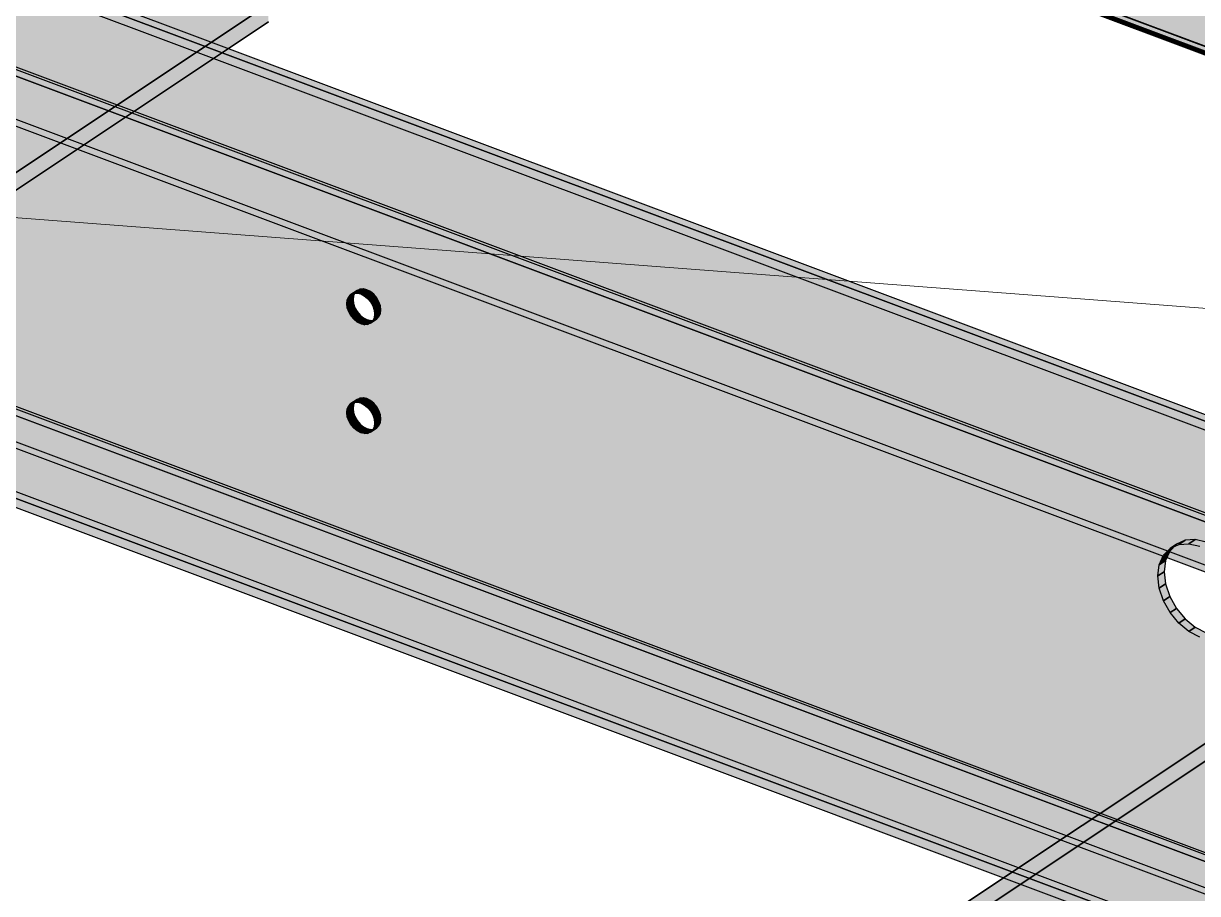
# Model space of a CAD drawing. Header units: millimetres. Extents: x 50 to 612415, y 2 to 4150.
# Drawn here: x 506879.4 to 507178.6, y 2844.3 to 3066.1 of the extents above; entities that cross this region are included whole.
import ezdxf

# ---------------------------------------------------------------- set-up
doc = ezdxf.new("R2010")
doc.units = ezdxf.units.MM
for name, color, linetype, lineweight in [('DIM', 7, 'Continuous', 13), ('HATCH', 8, 'Continuous', 9), ('OUTLINE', 7, 'Continuous', 25)]:
    doc.layers.add(name, color=color, linetype=linetype, lineweight=lineweight)

msp = doc.modelspace()

# ---------------------------------------------------------------- hatches: boundary and pattern name
at = {"layer": 'HATCH', "true_color": 0x617c87}
for points in [[(506155.161, 3349.271), (508203.162, 2581.27), (508180.708, 2566.301), (506132.707, 3334.302)], [(506156.764, 3350.34), (508204.765, 2582.34), (508203.162, 2581.27), (506155.161, 3349.271)], [(508203.162, 2578.955), (506155.161, 3346.956), (506132.707, 3331.987), (508180.708, 2563.986)], [(506490.422, 3338.039), (506472.242, 3325.918), (508377.338, 2611.507), (508395.518, 2623.628)], [(506473.681, 3323.643), (506491.861, 3335.763), (508394.079, 2622.431), (508375.899, 2610.311)], [(506134.311, 3333.056), (508182.312, 2565.055), (508180.708, 2563.986), (506132.707, 3331.987)], [(508196.656, 2546.944), (506119.966, 3325.703), (506118.362, 3324.634), (508195.052, 2545.875)], [(506234.497, 3209.559), (508123.825, 2501.062), (508101.371, 2486.092), (506212.044, 3194.59)], [(506213.647, 3208.392), (508102.975, 2499.894), (508101.371, 2498.825), (506212.044, 3207.322)], [(508125.429, 2499.816), (506236.101, 3208.314), (506234.497, 3207.244), (508123.825, 2498.747)], [(508123.825, 2498.747), (506234.497, 3207.244), (506212.044, 3192.275), (508101.371, 2483.778)], [(508102.975, 2487.162), (506213.647, 3195.659), (506212.044, 3194.59), (508101.371, 2486.092)], [(506967.832, 2997.793), (506966.919, 2998.265), (506965.315, 2997.196), (506966.229, 2996.723)], [(506969.414, 2996.211), (506968.683, 2997.092), (506967.08, 2996.023), (506967.81, 2995.142)], [(506964.424, 2992.68), (506965.155, 2991.799), (506963.551, 2990.73), (506962.82, 2991.611)], [(506966.006, 2991.099), (506966.919, 2990.626), (506965.315, 2989.557), (506964.402, 2990.029)], [(506967.832, 2970.013), (506966.919, 2970.486), (506965.315, 2969.417), (506966.229, 2968.944)], [(506969.414, 2968.432), (506968.683, 2969.313), (506967.08, 2968.243), (506967.81, 2967.362)], [(506964.424, 2964.901), (506965.155, 2964.02), (506963.551, 2962.951), (506962.82, 2963.832)], [(506966.006, 2963.319), (506966.919, 2962.847), (506965.315, 2961.777), (506964.402, 2962.25)], [(507173.204, 2917.006), (507175.419, 2914.337), (507173.815, 2913.267), (507171.601, 2915.937)], [(507177.998, 2912.213), (507180.765, 2910.781), (507179.161, 2909.712), (507176.394, 2911.144)]]:
    msp.add_hatch(color=145, dxfattribs=at).paths.add_polyline_path(points)
at = {"layer": 'HATCH', "true_color": 0x5b747f}
for points in [[(508203.162, 2581.27), (506155.161, 3349.271), (506155.161, 3336.539)], [(506155.161, 3346.956), (506155.161, 3349.271), (508203.162, 2581.27)], [(506156.764, 3337.608), (506156.764, 3350.34), (508204.765, 2582.34)], [(508203.162, 2578.955), (506155.161, 3346.956), (508203.162, 2581.27)], [(506458.008, 3345.545), (506470.863, 3325.215), (508376.151, 2610.732), (508389.006, 2621.421)], [(506472.066, 3326.017), (506459.211, 3346.347), (508390.209, 2622.223), (508377.353, 2611.534)], [(506155.161, 3336.539), (506142.736, 3328.062), (507168.469, 2925.296)], [(507170.073, 2926.365), (506144.34, 3329.131), (506156.764, 3337.608)], [(506155.161, 3336.539), (507168.469, 2925.296), (507168.833, 2928.155)], [(506155.161, 3336.539), (507168.833, 2928.155), (507169.901, 2930.546)], [(506155.161, 3336.539), (507169.901, 2930.546), (507171.601, 2932.306)], [(506155.161, 3336.539), (507171.601, 2932.306), (507173.815, 2933.315)], [(506155.161, 3336.539), (507173.815, 2933.315), (507176.394, 2933.505)], [(506155.161, 3336.539), (507176.394, 2933.505), (507179.161, 2932.861)], [(508203.162, 2581.27), (506155.161, 3336.539), (507179.161, 2932.861)], [(507170.437, 2929.225), (507170.073, 2926.365), (506156.764, 3337.608)], [(507171.505, 2931.616), (507170.437, 2929.225), (506156.764, 3337.608)], [(507173.204, 2933.376), (507171.505, 2931.616), (506156.764, 3337.608)], [(507175.419, 2934.385), (507173.204, 2933.376), (506156.764, 3337.608)], [(507177.998, 2934.574), (507175.419, 2934.385), (506156.764, 3337.608)], [(507180.765, 2933.931), (507177.998, 2934.574), (506156.764, 3337.608)], [(507180.765, 2933.931), (506156.764, 3337.608), (508204.765, 2582.34)], [(508180.708, 2566.301), (506132.707, 3334.302), (506132.707, 3331.987)], [(508180.708, 2557.041), (506132.707, 3331.987), (506132.707, 3325.042)], [(508180.708, 2557.041), (508180.708, 2563.986), (506132.707, 3331.987)], [(508180.708, 2566.301), (506132.707, 3331.987), (508180.708, 2563.986)], [(506134.311, 3326.111), (506134.311, 3333.056), (508182.312, 2558.111)], [(506134.311, 3333.056), (508182.312, 2565.055), (508182.312, 2558.111)], [(506142.736, 3328.062), (506537.624, 3157.58), (506965.315, 2997.196)], [(507171.601, 2915.937), (506142.736, 3328.062), (506965.315, 2997.196)], [(507171.601, 2915.937), (507169.901, 2918.972), (506142.736, 3328.062)], [(507169.901, 2918.972), (507168.833, 2922.164), (506142.736, 3328.062)], [(507168.833, 2922.164), (507168.469, 2925.296), (506142.736, 3328.062)], [(506966.919, 2998.265), (506539.228, 3158.65), (506144.34, 3329.131)], [(506966.919, 2998.265), (506144.34, 3329.131), (507173.204, 2917.006)], [(506144.34, 3329.131), (507171.505, 2920.041), (507173.204, 2917.006)], [(506144.34, 3329.131), (507170.437, 2923.233), (507171.505, 2920.041)], [(506144.34, 3329.131), (507170.073, 2926.365), (507170.437, 2923.233)], [(506132.707, 3321.569), (506118.362, 3324.634), (508195.052, 2545.875)], [(508196.656, 2546.944), (506119.966, 3325.703), (506134.311, 3322.639)], [(508180.708, 2557.041), (506132.707, 3325.042), (506132.707, 3321.569)], [(506134.311, 3322.639), (506134.311, 3326.111), (508182.312, 2558.111)], [(506132.707, 3321.569), (508180.708, 2553.569), (508180.708, 2557.041)], [(506132.707, 3321.569), (508195.052, 2545.875), (508180.708, 2553.569)], [(508182.312, 2558.111), (508182.312, 2554.638), (506134.311, 3322.639)], [(508182.312, 2554.638), (508196.656, 2546.944), (506134.311, 3322.639)], [(506234.497, 3225.764), (506234.497, 3207.244), (508123.825, 2498.747)], [(506537.624, 3122.162), (506234.497, 3225.764), (508123.825, 2517.266)], [(506234.497, 3225.764), (508123.825, 2498.747), (508123.825, 2517.266)], [(508125.429, 2499.816), (506236.101, 3208.314), (506236.101, 3226.833)], [(508125.429, 2518.336), (506236.101, 3226.833), (506539.228, 3123.231)], [(508125.429, 2518.336), (508125.429, 2499.816), (506236.101, 3226.833)], [(506213.647, 3208.392), (508102.975, 2499.894), (506213.647, 3196.933)], [(506234.497, 3207.244), (506234.497, 3209.559), (508123.825, 2501.062)], [(506212.044, 3195.863), (508101.371, 2498.825), (506212.044, 3207.322)], [(508123.825, 2498.747), (506234.497, 3207.244), (508123.825, 2501.062)], [(506212.044, 3195.863), (506212.044, 3194.59), (508101.371, 2486.092)], [(506212.044, 3195.863), (508101.371, 2486.092), (508101.371, 2487.366)], [(506212.044, 3195.863), (508101.371, 2487.366), (508101.371, 2498.825)], [(508102.975, 2487.162), (506213.647, 3195.659), (506213.647, 3196.933)], [(508102.975, 2488.435), (508102.975, 2487.162), (506213.647, 3196.933)], [(508102.975, 2499.894), (508102.975, 2488.435), (506213.647, 3196.933)], [(508101.371, 2486.092), (506212.044, 3194.59), (506212.044, 3192.275)], [(508101.371, 2486.092), (506212.044, 3192.275), (508101.371, 2483.778)], [(506537.624, 3157.58), (506538.537, 3157.108), (506965.315, 2997.196)], [(506538.537, 3157.108), (506539.388, 3156.407), (506965.315, 2997.196)], [(506966.919, 2998.265), (506540.141, 3158.177), (506539.228, 3158.65)], [(506966.919, 2998.265), (506540.992, 3157.476), (506540.141, 3158.177)], [(506966.919, 2998.265), (506541.723, 3156.595), (506540.992, 3157.476)], [(506966.919, 2998.265), (506542.283, 3155.594), (506541.723, 3156.595)], [(506539.388, 3156.407), (506540.119, 3155.526), (506965.315, 2997.196)], [(506540.119, 3155.526), (506540.68, 3154.525), (506965.315, 2997.196)], [(506540.68, 3154.525), (506541.032, 3153.471), (506965.315, 2997.196)], [(506966.919, 2998.265), (506542.636, 3154.541), (506542.283, 3155.594)], [(506963.391, 2995.769), (506542.756, 3153.507), (506542.636, 3154.541)], [(506963.511, 2996.712), (506963.391, 2995.769), (506542.636, 3154.541)], [(506963.863, 2997.501), (506963.511, 2996.712), (506542.636, 3154.541)], [(506964.424, 2998.082), (506963.863, 2997.501), (506542.636, 3154.541)], [(506965.155, 2998.415), (506964.424, 2998.082), (506542.636, 3154.541)], [(506966.006, 2998.478), (506965.155, 2998.415), (506542.636, 3154.541)], [(506966.919, 2998.265), (506966.006, 2998.478), (506542.636, 3154.541)], [(506966.919, 2970.486), (506542.636, 3126.761), (506539.228, 3151.01)], [(506539.228, 3151.01), (506540.141, 3150.798), (506963.511, 2994.735)], [(506966.919, 2970.486), (506539.228, 3151.01), (506966.919, 2990.626)], [(506539.228, 3151.01), (506963.863, 2993.682), (506964.424, 2992.68)], [(506539.228, 3151.01), (506964.424, 2992.68), (506965.155, 2991.799)], [(506539.228, 3151.01), (506963.511, 2994.735), (506963.863, 2993.682)], [(506539.228, 3151.01), (506965.155, 2991.799), (506966.006, 2991.099)], [(506539.228, 3151.01), (506966.006, 2991.099), (506966.919, 2990.626)], [(506961.907, 2993.666), (506540.68, 3150.705), (506540.119, 3150.124)], [(506540.141, 3150.798), (506540.992, 3150.86), (506963.511, 2994.735)], [(506961.907, 2993.666), (506541.032, 3151.494), (506540.68, 3150.705)], [(506540.992, 3150.86), (506541.723, 3151.193), (506963.511, 2994.735)], [(506541.032, 3153.471), (506541.152, 3152.438), (506961.787, 2994.7)], [(506541.032, 3153.471), (506961.787, 2994.7), (506961.907, 2995.643)], [(506541.032, 3153.471), (506961.907, 2995.643), (506962.26, 2996.432)], [(506541.032, 3153.471), (506962.26, 2996.432), (506962.82, 2997.013)], [(506541.032, 3153.471), (506962.82, 2997.013), (506963.551, 2997.346)], [(506541.032, 3153.471), (506963.551, 2997.346), (506964.402, 2997.408)], [(506541.032, 3153.471), (506964.402, 2997.408), (506965.315, 2997.196)], [(506961.907, 2993.666), (506541.152, 3152.438), (506541.032, 3151.494)], [(506961.907, 2993.666), (506961.787, 2994.7), (506541.152, 3152.438)], [(506541.723, 3151.193), (506542.283, 3151.774), (506963.511, 2994.735)], [(506542.283, 3151.774), (506542.636, 3152.563), (506963.511, 2994.735)], [(506542.636, 3152.563), (506542.756, 3153.507), (506963.511, 2994.735)], [(506542.756, 3153.507), (506963.391, 2995.769), (506963.511, 2994.735)], [(506537.624, 3149.941), (506541.032, 3125.692), (506965.315, 2969.417)], [(506961.907, 2993.666), (506538.537, 3149.729), (506537.624, 3149.941)], [(506965.315, 2989.557), (506537.624, 3149.941), (506965.315, 2969.417)], [(506962.82, 2991.611), (506962.26, 2992.612), (506537.624, 3149.941)], [(506963.551, 2990.73), (506962.82, 2991.611), (506537.624, 3149.941)], [(506962.26, 2992.612), (506961.907, 2993.666), (506537.624, 3149.941)], [(506964.402, 2990.029), (506963.551, 2990.73), (506537.624, 3149.941)], [(506965.315, 2989.557), (506964.402, 2990.029), (506537.624, 3149.941)], [(506961.907, 2993.666), (506539.388, 3149.791), (506538.537, 3149.729)], [(506961.907, 2993.666), (506540.119, 3150.124), (506539.388, 3149.791)], [(506963.391, 2967.989), (506542.756, 3125.727), (506542.636, 3126.761)], [(506963.511, 2968.933), (506963.391, 2967.989), (506542.636, 3126.761)], [(506963.863, 2969.722), (506963.511, 2968.933), (506542.636, 3126.761)], [(506964.424, 2970.303), (506963.863, 2969.722), (506542.636, 3126.761)], [(506965.155, 2970.636), (506964.424, 2970.303), (506542.636, 3126.761)], [(506966.006, 2970.698), (506965.155, 2970.636), (506542.636, 3126.761)], [(506966.919, 2970.486), (506966.006, 2970.698), (506542.636, 3126.761)], [(506961.907, 2965.887), (506541.032, 3123.715), (506540.68, 3122.926)], [(506541.032, 3125.692), (506541.152, 3124.658), (506961.787, 2966.92)], [(506541.032, 3125.692), (506961.787, 2966.92), (506961.907, 2967.864)], [(506541.032, 3125.692), (506961.907, 2967.864), (506962.26, 2968.653)], [(506541.032, 3125.692), (506962.26, 2968.653), (506962.82, 2969.234)], [(506541.032, 3125.692), (506962.82, 2969.234), (506963.551, 2969.567)], [(506541.032, 3125.692), (506963.551, 2969.567), (506964.402, 2969.629)], [(506541.032, 3125.692), (506964.402, 2969.629), (506965.315, 2969.417)], [(506961.907, 2965.887), (506541.152, 3124.658), (506541.032, 3123.715)], [(506961.907, 2965.887), (506961.787, 2966.92), (506541.152, 3124.658)], [(506541.723, 3123.414), (506542.283, 3123.995), (506963.511, 2966.956)], [(506542.283, 3123.995), (506542.636, 3124.784), (506963.511, 2966.956)], [(506542.636, 3124.784), (506542.756, 3125.727), (506963.511, 2966.956)], [(506542.756, 3125.727), (506963.391, 2967.989), (506963.511, 2966.956)], [(506961.907, 2965.887), (506538.537, 3121.949), (506537.624, 3122.162)], [(506962.82, 2963.832), (506962.26, 2964.833), (506537.624, 3122.162)], [(506963.551, 2962.951), (506962.82, 2963.832), (506537.624, 3122.162)], [(506962.26, 2964.833), (506961.907, 2965.887), (506537.624, 3122.162)], [(506964.402, 2962.25), (506963.551, 2962.951), (506537.624, 3122.162)], [(506965.315, 2961.777), (506964.402, 2962.25), (506537.624, 3122.162)], [(506965.315, 2961.777), (506537.624, 3122.162), (508123.825, 2517.266)], [(506961.907, 2965.887), (506539.388, 3122.012), (506538.537, 3121.949)], [(506539.228, 3123.231), (506540.141, 3123.019), (506963.511, 2966.956)], [(506539.228, 3123.231), (506963.863, 2965.902), (506964.424, 2964.901)], [(506539.228, 3123.231), (506964.424, 2964.901), (506965.155, 2964.02)], [(506539.228, 3123.231), (506963.511, 2966.956), (506963.863, 2965.902)], [(506539.228, 3123.231), (506965.155, 2964.02), (506966.006, 2963.319)], [(506539.228, 3123.231), (506966.006, 2963.319), (506966.919, 2962.847)], [(508125.429, 2518.336), (506539.228, 3123.231), (506966.919, 2962.847)], [(506961.907, 2965.887), (506540.119, 3122.345), (506539.388, 3122.012)], [(506961.907, 2965.887), (506540.68, 3122.926), (506540.119, 3122.345)], [(506540.141, 3123.019), (506540.992, 3123.081), (506963.511, 2966.956)], [(506540.992, 3123.081), (506541.723, 3123.414), (506963.511, 2966.956)], [(506967.832, 2997.793), (506966.919, 2998.265), (507173.204, 2917.006)], [(506963.391, 2995.769), (506963.511, 2994.735), (506961.907, 2993.666), (506961.787, 2994.7)], [(507171.601, 2915.937), (506965.315, 2997.196), (506966.229, 2996.723)], [(507171.601, 2915.937), (506966.229, 2996.723), (506967.08, 2996.023)], [(507171.601, 2915.937), (506967.08, 2996.023), (506967.81, 2995.142)], [(507171.601, 2915.937), (506967.81, 2995.142), (506968.371, 2994.14)], [(506968.683, 2997.092), (506967.832, 2997.793), (507173.204, 2917.006)], [(506969.414, 2996.211), (506968.683, 2997.092), (507173.204, 2917.006)], [(506969.975, 2995.21), (506969.414, 2996.211), (507173.204, 2917.006)], [(506970.327, 2994.156), (506969.975, 2995.21), (507173.204, 2917.006)], [(507171.601, 2915.937), (506968.371, 2994.14), (506968.724, 2993.087)], [(506970.448, 2993.122), (506970.327, 2994.156), (506968.724, 2993.087), (506968.844, 2992.053)], [(507171.601, 2915.937), (506968.724, 2993.087), (506968.844, 2992.053)], [(507171.601, 2915.937), (506968.844, 2992.053), (506968.724, 2991.11)], [(506969.975, 2991.39), (506970.327, 2992.179), (507173.204, 2917.006)], [(506970.448, 2993.122), (506970.327, 2994.156), (507173.204, 2917.006)], [(506970.327, 2992.179), (506970.448, 2993.122), (507173.204, 2917.006)], [(507171.601, 2915.937), (506966.229, 2989.344), (506965.315, 2989.557)], [(506965.315, 2989.557), (506965.315, 2969.417), (507393.007, 2809.032)], [(507173.815, 2913.267), (507171.601, 2915.937), (506965.315, 2989.557)], [(507176.394, 2911.144), (507173.815, 2913.267), (506965.315, 2989.557)], [(507179.161, 2909.712), (507176.394, 2911.144), (506965.315, 2989.557)], [(507179.161, 2909.712), (506965.315, 2989.557), (507820.698, 2648.648)], [(506965.315, 2989.557), (507393.007, 2809.032), (507820.698, 2648.648)], [(507171.601, 2915.937), (506967.08, 2989.407), (506966.229, 2989.344)], [(506966.919, 2990.626), (506967.832, 2990.414), (507173.204, 2917.006)], [(507394.611, 2810.102), (506966.919, 2970.486), (506966.919, 2990.626)], [(506966.919, 2990.626), (507173.204, 2917.006), (507175.419, 2914.337)], [(506966.919, 2990.626), (507175.419, 2914.337), (507177.998, 2912.213)], [(506966.919, 2990.626), (507177.998, 2912.213), (507180.765, 2910.781)], [(507822.302, 2649.717), (506966.919, 2990.626), (507180.765, 2910.781)], [(507822.302, 2649.717), (507394.611, 2810.102), (506966.919, 2990.626)], [(507171.601, 2915.937), (506967.81, 2989.74), (506967.08, 2989.407)], [(507171.601, 2915.937), (506968.371, 2990.321), (506967.81, 2989.74)], [(506967.832, 2990.414), (506968.683, 2990.476), (507173.204, 2917.006)], [(507171.601, 2915.937), (506968.724, 2991.11), (506968.371, 2990.321)], [(506968.683, 2990.476), (506969.414, 2990.809), (507173.204, 2917.006)], [(506969.414, 2990.809), (506969.975, 2991.39), (507173.204, 2917.006)], [(506965.315, 2969.417), (506966.229, 2968.944), (507393.007, 2809.032)], [(506966.229, 2968.944), (506967.08, 2968.243), (507393.007, 2809.032)], [(507394.611, 2810.102), (506967.832, 2970.013), (506966.919, 2970.486)], [(506967.08, 2968.243), (506967.81, 2967.362), (507393.007, 2809.032)], [(507394.611, 2810.102), (506968.683, 2969.313), (506967.832, 2970.013)], [(507394.611, 2810.102), (506969.414, 2968.432), (506968.683, 2969.313)], [(507394.611, 2810.102), (506969.975, 2967.43), (506969.414, 2968.432)], [(506963.391, 2967.989), (506963.511, 2966.956), (506961.907, 2965.887), (506961.787, 2966.92)], [(506967.81, 2967.362), (506968.371, 2966.361), (507393.007, 2809.032)], [(506968.371, 2966.361), (506968.724, 2965.308), (507393.007, 2809.032)], [(506970.448, 2965.343), (506970.327, 2966.377), (506968.724, 2965.308), (506968.844, 2964.274)], [(506968.724, 2965.308), (506968.844, 2964.274), (507389.478, 2806.536)], [(506968.724, 2965.308), (507389.478, 2806.536), (507389.599, 2807.479)], [(506968.724, 2965.308), (507389.599, 2807.479), (507389.951, 2808.268)], [(506968.724, 2965.308), (507389.951, 2808.268), (507390.512, 2808.849)], [(506968.724, 2965.308), (507390.512, 2808.849), (507391.243, 2809.182)], [(506968.724, 2965.308), (507391.243, 2809.182), (507392.094, 2809.245)], [(506968.724, 2965.308), (507392.094, 2809.245), (507393.007, 2809.032)], [(507394.611, 2810.102), (506970.327, 2966.377), (506969.975, 2967.43)], [(507391.082, 2807.605), (506970.448, 2965.343), (506970.327, 2966.377)], [(507391.203, 2808.549), (507391.082, 2807.605), (506970.327, 2966.377)], [(507391.555, 2809.338), (507391.203, 2808.549), (506970.327, 2966.377)], [(507392.116, 2809.918), (507391.555, 2809.338), (506970.327, 2966.377)], [(507392.847, 2810.251), (507392.116, 2809.918), (506970.327, 2966.377)], [(507393.698, 2810.314), (507392.847, 2810.251), (506970.327, 2966.377)], [(507394.611, 2810.102), (507393.698, 2810.314), (506970.327, 2966.377)], [(506970.327, 2964.4), (506970.448, 2965.343), (507391.203, 2806.571)], [(506970.448, 2965.343), (507391.082, 2807.605), (507391.203, 2806.571)], [(506966.919, 2962.847), (506967.832, 2962.634), (507391.203, 2806.571)], [(506966.919, 2962.847), (507391.555, 2805.518), (507392.116, 2804.517)], [(506966.919, 2962.847), (507392.116, 2804.517), (507392.847, 2803.636)], [(506966.919, 2962.847), (507391.203, 2806.571), (507391.555, 2805.518)], [(506966.919, 2962.847), (507392.847, 2803.636), (507393.698, 2802.935)], [(506966.919, 2962.847), (507393.698, 2802.935), (507394.611, 2802.462)], [(508125.429, 2518.336), (506966.919, 2962.847), (507394.611, 2802.462)], [(507389.599, 2805.502), (506968.371, 2962.541), (506967.81, 2961.961)], [(506967.832, 2962.634), (506968.683, 2962.697), (507391.203, 2806.571)], [(507389.599, 2805.502), (506968.724, 2963.33), (506968.371, 2962.541)], [(506968.683, 2962.697), (506969.414, 2963.03), (507391.203, 2806.571)], [(507389.599, 2805.502), (506968.844, 2964.274), (506968.724, 2963.33)], [(507389.599, 2805.502), (507389.478, 2806.536), (506968.844, 2964.274)], [(506969.414, 2963.03), (506969.975, 2963.611), (507391.203, 2806.571)], [(506969.975, 2963.611), (506970.327, 2964.4), (507391.203, 2806.571)], [(507389.599, 2805.502), (506966.229, 2961.565), (506965.315, 2961.777)], [(507390.512, 2803.447), (507389.951, 2804.449), (506965.315, 2961.777)], [(507391.243, 2802.566), (507390.512, 2803.447), (506965.315, 2961.777)], [(507389.951, 2804.449), (507389.599, 2805.502), (506965.315, 2961.777)], [(507392.094, 2801.866), (507391.243, 2802.566), (506965.315, 2961.777)], [(507393.007, 2801.393), (507392.094, 2801.866), (506965.315, 2961.777)], [(507393.007, 2801.393), (506965.315, 2961.777), (508123.825, 2517.266)], [(507389.599, 2805.502), (506967.08, 2961.628), (506966.229, 2961.565)], [(507389.599, 2805.502), (506967.81, 2961.961), (506967.08, 2961.628)], [(507170.073, 2926.365), (507170.437, 2923.233), (507168.833, 2922.164), (507168.469, 2925.296)]]:
    msp.add_hatch(color=147, dxfattribs=at).paths.add_polyline_path(points)
at = {"layer": 'HATCH', "true_color": 0x5a737e}
for points in [[(506470.863, 3325.215), (506471.149, 3324.806), (508375.904, 2610.523), (508376.151, 2610.732)], [(506472.083, 3325.991), (506472.066, 3326.017), (508377.353, 2611.534), (508377.338, 2611.521)], [(506472.168, 3325.919), (506472.146, 3325.932), (508377.311, 2611.495), (508377.309, 2611.492)], [(506472.15, 3323.854), (506472.497, 3323.661), (508375.433, 2610.06), (508375.464, 2610.111)]]:
    msp.add_hatch(color=147, dxfattribs=at).paths.add_polyline_path(points)
at = {"layer": 'HATCH', "true_color": 0x58717b}
for points in [[(506471.149, 3324.806), (506471.465, 3324.436), (508375.703, 2610.347), (508375.904, 2610.523)], [(506472.103, 3325.968), (506472.083, 3325.991), (508377.338, 2611.521), (508377.326, 2611.51)], [(506472.146, 3325.932), (506472.124, 3325.948), (508377.316, 2611.501), (508377.311, 2611.495)], [(506471.802, 3324.116), (506472.15, 3323.854), (508375.464, 2610.111), (508375.555, 2610.208)], [(506963.511, 2996.712), (506963.391, 2995.769), (506961.787, 2994.7), (506961.907, 2995.643)], [(506970.327, 2992.179), (506970.448, 2993.122), (506968.844, 2992.053), (506968.724, 2991.11)], [(506963.511, 2968.933), (506963.391, 2967.989), (506961.787, 2966.92), (506961.907, 2967.864)], [(506970.327, 2964.4), (506970.448, 2965.343), (506968.844, 2964.274), (506968.724, 2963.33)], [(507170.437, 2929.225), (507170.073, 2926.365), (507168.469, 2925.296), (507168.833, 2928.155)]]:
    msp.add_hatch(color=147, dxfattribs=at).paths.add_polyline_path(points)
at = {"layer": 'HATCH', "true_color": 0x566e78}
for points in [[(506471.465, 3324.436), (506471.802, 3324.116), (508375.555, 2610.208), (508375.703, 2610.347)], [(506472.124, 3325.948), (506472.103, 3325.968), (508377.326, 2611.51), (508377.316, 2611.501)]]:
    msp.add_hatch(color=147, dxfattribs=at).paths.add_polyline_path(points)
at = {"layer": 'HATCH', "true_color": 0x5c7580}
for points in [[(506472.189, 3325.912), (506472.168, 3325.919), (508377.309, 2611.492), (508377.311, 2611.491)], [(506472.497, 3323.661), (506472.834, 3323.54), (508375.463, 2610.054), (508375.433, 2610.06)]]:
    msp.add_hatch(color=147, dxfattribs=at).paths.add_polyline_path(points)
at = {"layer": 'HATCH', "true_color": 0x5e7883}
for points in [[(506472.208, 3325.909), (506472.189, 3325.912), (508377.311, 2611.491), (508377.316, 2611.494)], [(506472.834, 3323.54), (506473.149, 3323.496), (508375.552, 2610.095), (508375.463, 2610.054)]]:
    msp.add_hatch(color=155, dxfattribs=at).paths.add_polyline_path(points)
at = {"layer": 'HATCH', "true_color": 0x5f7985}
for points in [[(506472.226, 3325.911), (506472.208, 3325.909), (508377.316, 2611.494), (508377.325, 2611.499)], [(506473.149, 3323.496), (506473.435, 3323.531), (508375.699, 2610.182), (508375.552, 2610.095)]]:
    msp.add_hatch(color=155, dxfattribs=at).paths.add_polyline_path(points)
at = {"layer": 'HATCH', "true_color": 0x607b86}
for points in [[(506472.242, 3325.918), (506472.226, 3325.911), (508377.325, 2611.499), (508377.338, 2611.507)], [(506473.435, 3323.531), (506473.681, 3323.643), (508375.899, 2610.311), (508375.699, 2610.182)], [(506966.919, 2998.265), (506966.006, 2998.478), (506964.402, 2997.408), (506965.315, 2997.196)], [(506966.919, 2990.626), (506967.832, 2990.414), (506966.229, 2989.344), (506965.315, 2989.557)], [(506966.919, 2970.486), (506966.006, 2970.698), (506964.402, 2969.629), (506965.315, 2969.417)], [(506966.919, 2962.847), (506967.832, 2962.634), (506966.229, 2961.565), (506965.315, 2961.777)], [(507180.765, 2933.931), (507177.998, 2934.574), (507176.394, 2933.505), (507179.161, 2932.861)]]:
    msp.add_hatch(color=155, dxfattribs=at).paths.add_polyline_path(points)
at = {"layer": 'HATCH', "true_color": 0x46848e}
for points in [[(506563.285, 2872.072), (506563.285, 2814.198), (506941.792, 3066.536), (506941.792, 3124.41)], [(506561.147, 2817.315), (506561.147, 2870.559), (506939.654, 3122.897), (506939.654, 3069.653)], [(506948.208, 2669.852), (506948.208, 2727.726), (507326.715, 2980.064), (507326.715, 2922.19)], [(506950.346, 2724.609), (506950.346, 2671.365), (507328.853, 2923.703), (507328.853, 2976.947)]]:
    msp.add_hatch(color=145, dxfattribs=at).paths.add_polyline_path(points)
at = {"layer": 'HATCH', "true_color": 0x468f99}
for points in [[(506563.285, 2814.198), (506520.516, 2830.237), (506899.023, 3082.575), (506941.792, 3066.536)], [(506522.655, 2831.75), (506561.147, 2817.315), (506939.654, 3069.653), (506901.162, 3084.088)], [(506948.208, 2727.726), (506990.977, 2711.688), (507369.484, 2964.026), (507326.715, 2980.064)], [(506988.838, 2710.175), (506950.346, 2724.609), (507328.853, 2976.947), (507367.345, 2962.513)]]:
    msp.add_hatch(color=135, dxfattribs=at).paths.add_polyline_path(points)
at = {"layer": 'HATCH', "true_color": 0x5a737d}
for points in [[(506964.424, 2998.082), (506963.863, 2997.501), (506962.26, 2996.432), (506962.82, 2997.013)], [(506969.414, 2990.809), (506969.975, 2991.39), (506968.371, 2990.321), (506967.81, 2989.74)], [(506964.424, 2970.303), (506963.863, 2969.722), (506962.26, 2968.653), (506962.82, 2969.234)], [(506969.414, 2963.03), (506969.975, 2963.611), (506968.371, 2962.541), (506967.81, 2961.961)], [(507173.204, 2933.376), (507171.505, 2931.616), (507169.901, 2930.546), (507171.601, 2932.306)]]:
    msp.add_hatch(color=147, dxfattribs=at).paths.add_polyline_path(points)
at = {"layer": 'HATCH', "true_color": 0x5c7681}
for points in [[(506965.155, 2998.415), (506964.424, 2998.082), (506962.82, 2997.013), (506963.551, 2997.346)], [(506968.683, 2990.476), (506969.414, 2990.809), (506967.81, 2989.74), (506967.08, 2989.407)], [(506965.155, 2970.636), (506964.424, 2970.303), (506962.82, 2969.234), (506963.551, 2969.567)], [(506968.683, 2962.697), (506969.414, 2963.03), (506967.81, 2961.961), (506967.08, 2961.628)], [(507175.419, 2934.385), (507173.204, 2933.376), (507171.601, 2932.306), (507173.815, 2933.315)]]:
    msp.add_hatch(color=155, dxfattribs=at).paths.add_polyline_path(points)
at = {"layer": 'HATCH', "true_color": 0x5f7984}
for points in [[(506966.006, 2998.478), (506965.155, 2998.415), (506963.551, 2997.346), (506964.402, 2997.408)], [(506967.832, 2990.414), (506968.683, 2990.476), (506967.08, 2989.407), (506966.229, 2989.344)], [(506966.006, 2970.698), (506965.155, 2970.636), (506963.551, 2969.567), (506964.402, 2969.629)], [(506967.832, 2962.634), (506968.683, 2962.697), (506967.08, 2961.628), (506966.229, 2961.565)], [(507177.998, 2934.574), (507175.419, 2934.385), (507173.815, 2933.315), (507176.394, 2933.505)]]:
    msp.add_hatch(color=155, dxfattribs=at).paths.add_polyline_path(points)
at = {"layer": 'HATCH', "true_color": 0x576f79}
for points in [[(506963.863, 2997.501), (506963.511, 2996.712), (506961.907, 2995.643), (506962.26, 2996.432)], [(506969.975, 2991.39), (506970.327, 2992.179), (506968.724, 2991.11), (506968.371, 2990.321)], [(506963.863, 2969.722), (506963.511, 2968.933), (506961.907, 2967.864), (506962.26, 2968.653)], [(506969.975, 2963.611), (506970.327, 2964.4), (506968.724, 2963.33), (506968.371, 2962.541)], [(507171.505, 2931.616), (507170.437, 2929.225), (507168.833, 2928.155), (507169.901, 2930.546)]]:
    msp.add_hatch(color=147, dxfattribs=at).paths.add_polyline_path(points)
at = {"layer": 'HATCH', "true_color": 0x617c88}
for points in [[(506968.683, 2997.092), (506967.832, 2997.793), (506966.229, 2996.723), (506967.08, 2996.023)], [(506965.155, 2991.799), (506966.006, 2991.099), (506964.402, 2990.029), (506963.551, 2990.73)], [(506968.683, 2969.313), (506967.832, 2970.013), (506966.229, 2968.944), (506967.08, 2968.243)], [(506965.155, 2964.02), (506966.006, 2963.319), (506964.402, 2962.25), (506963.551, 2962.951)], [(507175.419, 2914.337), (507177.998, 2912.213), (507176.394, 2911.144), (507173.815, 2913.267)]]:
    msp.add_hatch(color=145, dxfattribs=at).paths.add_polyline_path(points)
at = {"layer": 'HATCH', "true_color": 0x607a85}
for points in [[(506969.975, 2995.21), (506969.414, 2996.211), (506967.81, 2995.142), (506968.371, 2994.14)], [(506963.863, 2993.682), (506964.424, 2992.68), (506962.82, 2991.611), (506962.26, 2992.612)], [(506969.975, 2967.43), (506969.414, 2968.432), (506967.81, 2967.362), (506968.371, 2966.361)], [(506963.863, 2965.902), (506964.424, 2964.901), (506962.82, 2963.832), (506962.26, 2964.833)], [(507171.505, 2920.041), (507173.204, 2917.006), (507171.601, 2915.937), (507169.901, 2918.972)]]:
    msp.add_hatch(color=155, dxfattribs=at).paths.add_polyline_path(points)
at = {"layer": 'HATCH', "true_color": 0x5e7783}
for points in [[(506970.327, 2994.156), (506969.975, 2995.21), (506968.371, 2994.14), (506968.724, 2993.087)], [(506963.511, 2994.735), (506963.863, 2993.682), (506962.26, 2992.612), (506961.907, 2993.666)], [(506963.511, 2966.956), (506963.863, 2965.902), (506962.26, 2964.833), (506961.907, 2965.887)], [(506970.327, 2966.377), (506969.975, 2967.43), (506968.371, 2966.361), (506968.724, 2965.308)], [(507170.437, 2923.233), (507171.505, 2920.041), (507169.901, 2918.972), (507168.833, 2922.164)]]:
    msp.add_hatch(color=155, dxfattribs=at).paths.add_polyline_path(points)

# ---------------------------------------------------------------- linework, layer by layer
at = {"layer": 'DIM'}
msp.add_lwpolyline([(506233.856, 3065.741), (508800, 2870), (508900, 2870)], dxfattribs=at)
at = {"layer": 'OUTLINE', "color": 139, "true_color": 0x42544a}
for p, q in [((508203.162, 2581.27), (506155.161, 3349.271)), ((506155.161, 3349.271), (508203.162, 2581.27)), ((508203.162, 2581.27), (506155.161, 3349.271)), ((506155.161, 3349.271), (508203.162, 2581.27)), ((506156.764, 3350.34), (508204.765, 2582.34)), ((506156.764, 3350.34), (508204.765, 2582.34)), ((508203.162, 2578.955), (506155.161, 3346.956)), ((508203.162, 2578.955), (506155.161, 3346.956)), ((508180.708, 2566.301), (506132.707, 3334.302)), ((508180.708, 2566.301), (506132.707, 3334.302)), ((506132.707, 3331.987), (508180.708, 2563.986)), ((508180.708, 2563.986), (506132.707, 3331.987)), ((508180.708, 2563.986), (506132.707, 3331.987)), ((506132.707, 3331.987), (508180.708, 2563.986)), ((506134.311, 3333.056), (508182.312, 2565.055)), ((506134.311, 3333.056), (508182.312, 2565.055)), ((506118.362, 3324.634), (508195.052, 2545.875)), ((506118.362, 3324.634), (508195.052, 2545.875)), ((508196.656, 2546.944), (506119.966, 3325.703)), ((508196.656, 2546.944), (506119.966, 3325.703)), ((508376.151, 2610.732), (506470.863, 3325.215)), ((506470.863, 3325.215), (508376.151, 2610.732)), ((508375.904, 2610.523), (506471.149, 3324.806)), ((506471.149, 3324.806), (508375.904, 2610.523)), ((508375.703, 2610.347), (506471.465, 3324.436)), ((506471.465, 3324.436), (508375.703, 2610.347)), ((506472.066, 3326.017), (508377.353, 2611.534)), ((508377.353, 2611.534), (506472.066, 3326.017)), ((506472.083, 3325.991), (508377.338, 2611.521)), ((508377.338, 2611.521), (506472.083, 3325.991)), ((506472.103, 3325.968), (508377.326, 2611.51)), ((508377.326, 2611.51), (506472.103, 3325.968)), ((506472.124, 3325.948), (508377.316, 2611.501)), ((508377.316, 2611.501), (506472.124, 3325.948)), ((506472.146, 3325.932), (508377.311, 2611.495)), ((508377.311, 2611.495), (506472.146, 3325.932)), ((506472.168, 3325.919), (508377.309, 2611.492)), ((508377.309, 2611.492), (506472.168, 3325.919)), ((506472.189, 3325.912), (508377.311, 2611.491)), ((508377.311, 2611.491), (506472.189, 3325.912)), ((506472.208, 3325.909), (508377.316, 2611.494)), ((508377.316, 2611.494), (506472.208, 3325.909)), ((506472.226, 3325.911), (508377.325, 2611.499)), ((508377.325, 2611.499), (506472.226, 3325.911)), ((506472.242, 3325.918), (508377.338, 2611.507)), ((508377.338, 2611.507), (506472.242, 3325.918)), ((508375.555, 2610.208), (506471.802, 3324.116)), ((506471.802, 3324.116), (508375.555, 2610.208)), ((508375.464, 2610.111), (506472.15, 3323.854)), ((506472.15, 3323.854), (508375.464, 2610.111)), ((508375.433, 2610.06), (506472.497, 3323.661)), ((506472.497, 3323.661), (508375.433, 2610.06)), ((508375.463, 2610.054), (506472.834, 3323.54)), ((506472.834, 3323.54), (508375.463, 2610.054)), ((508375.552, 2610.095), (506473.149, 3323.496)), ((506473.149, 3323.496), (508375.552, 2610.095)), ((508375.699, 2610.182), (506473.435, 3323.531)), ((506473.435, 3323.531), (508375.699, 2610.182)), ((508375.899, 2610.311), (506473.681, 3323.643)), ((506473.681, 3323.643), (508375.899, 2610.311)), ((506213.647, 3208.392), (508102.975, 2499.894)), ((506213.647, 3208.392), (508102.975, 2499.894)), ((506234.497, 3209.559), (508123.825, 2501.062)), ((506234.497, 3209.559), (508123.825, 2501.062)), ((508125.429, 2499.816), (506236.101, 3208.314)), ((508125.429, 2499.816), (506236.101, 3208.314)), ((508101.371, 2498.825), (506212.044, 3207.322)), ((508101.371, 2498.825), (506212.044, 3207.322)), ((506234.497, 3207.244), (508123.825, 2498.747)), ((506234.497, 3207.244), (508123.825, 2498.747)), ((508123.825, 2498.747), (506234.497, 3207.244)), ((508123.825, 2498.747), (506234.497, 3207.244)), ((508102.975, 2487.162), (506213.647, 3195.659)), ((508102.975, 2487.162), (506213.647, 3195.659)), ((508101.371, 2486.092), (506212.044, 3194.59)), ((506212.044, 3194.59), (508101.371, 2486.092)), ((508101.371, 2486.092), (506212.044, 3194.59)), ((506212.044, 3194.59), (508101.371, 2486.092)), ((506212.044, 3192.275), (508101.371, 2483.778)), ((506212.044, 3192.275), (508101.371, 2483.778)), ((506561.147, 2817.315), (506939.654, 3069.653)), ((506939.654, 3069.653), (506561.147, 2817.315)), ((506941.792, 3066.536), (506563.285, 2814.198)), ((506563.285, 2814.198), (506941.792, 3066.536)), ((506962.82, 2997.013), (506964.424, 2998.082)), ((506964.424, 2998.082), (506962.82, 2997.013)), ((506963.551, 2997.346), (506965.155, 2998.415)), ((506965.155, 2998.415), (506963.551, 2997.346)), ((506964.424, 2998.082), (506963.863, 2997.501)), ((506964.424, 2998.082), (506963.863, 2997.501)), ((506964.402, 2997.408), (506966.006, 2998.478)), ((506966.006, 2998.478), (506964.402, 2997.408)), ((506965.155, 2998.415), (506964.424, 2998.082)), ((506965.155, 2998.415), (506964.424, 2998.082)), ((506966.006, 2998.478), (506965.155, 2998.415)), ((506966.006, 2998.478), (506965.155, 2998.415)), ((506965.315, 2997.196), (506966.919, 2998.265)), ((506966.919, 2998.265), (506965.315, 2997.196)), ((506966.919, 2998.265), (506966.006, 2998.478)), ((506966.919, 2998.265), (506966.006, 2998.478)), ((506967.832, 2997.793), (506966.919, 2998.265)), ((506967.832, 2997.793), (506966.919, 2998.265)), ((506961.787, 2994.7), (506963.391, 2995.769)), ((506963.391, 2995.769), (506961.787, 2994.7)), ((506961.787, 2994.7), (506961.907, 2995.643)), ((506961.787, 2994.7), (506961.907, 2995.643)), ((506961.907, 2995.643), (506963.511, 2996.712)), ((506963.511, 2996.712), (506961.907, 2995.643)), ((506961.907, 2995.643), (506962.26, 2996.432)), ((506961.907, 2995.643), (506962.26, 2996.432)), ((506962.26, 2996.432), (506963.863, 2997.501)), ((506963.863, 2997.501), (506962.26, 2996.432)), ((506962.26, 2996.432), (506962.82, 2997.013)), ((506962.26, 2996.432), (506962.82, 2997.013)), ((506962.82, 2997.013), (506963.551, 2997.346)), ((506962.82, 2997.013), (506963.551, 2997.346)), ((506963.511, 2996.712), (506963.391, 2995.769)), ((506963.511, 2996.712), (506963.391, 2995.769)), ((506963.391, 2995.769), (506963.511, 2994.735)), ((506963.391, 2995.769), (506963.511, 2994.735)), ((506963.863, 2997.501), (506963.511, 2996.712)), ((506963.863, 2997.501), (506963.511, 2996.712)), ((506963.551, 2997.346), (506964.402, 2997.408)), ((506963.551, 2997.346), (506964.402, 2997.408)), ((506964.402, 2997.408), (506965.315, 2997.196)), ((506964.402, 2997.408), (506965.315, 2997.196)), ((506965.315, 2997.196), (506966.229, 2996.723)), ((506965.315, 2997.196), (506966.229, 2996.723)), ((506966.229, 2996.723), (506967.832, 2997.793)), ((506967.832, 2997.793), (506966.229, 2996.723)), ((506966.229, 2996.723), (506967.08, 2996.023)), ((506966.229, 2996.723), (506967.08, 2996.023)), ((506967.08, 2996.023), (506968.683, 2997.092)), ((506968.683, 2997.092), (506967.08, 2996.023)), ((506967.08, 2996.023), (506967.81, 2995.142)), ((506967.08, 2996.023), (506967.81, 2995.142)), ((506967.81, 2995.142), (506969.414, 2996.211)), ((506969.414, 2996.211), (506967.81, 2995.142)), ((506967.81, 2995.142), (506968.371, 2994.14)), ((506967.81, 2995.142), (506968.371, 2994.14)), ((506968.683, 2997.092), (506967.832, 2997.793)), ((506968.683, 2997.092), (506967.832, 2997.793)), ((506969.975, 2995.21), (506968.371, 2994.14)), ((506968.371, 2994.14), (506969.975, 2995.21)), ((506969.414, 2996.211), (506968.683, 2997.092)), ((506969.414, 2996.211), (506968.683, 2997.092)), ((506969.975, 2995.21), (506969.414, 2996.211)), ((506969.975, 2995.21), (506969.414, 2996.211)), ((506970.327, 2994.156), (506969.975, 2995.21)), ((506970.327, 2994.156), (506969.975, 2995.21)), ((506961.907, 2993.666), (506961.787, 2994.7)), ((506961.907, 2993.666), (506961.787, 2994.7)), ((506961.907, 2993.666), (506963.511, 2994.735)), ((506963.511, 2994.735), (506961.907, 2993.666)), ((506962.26, 2992.612), (506961.907, 2993.666)), ((506962.26, 2992.612), (506961.907, 2993.666)), ((506962.26, 2992.612), (506963.863, 2993.682)), ((506963.863, 2993.682), (506962.26, 2992.612)), ((506962.82, 2991.611), (506962.26, 2992.612)), ((506962.82, 2991.611), (506962.26, 2992.612)), ((506964.424, 2992.68), (506962.82, 2991.611)), ((506962.82, 2991.611), (506964.424, 2992.68)), ((506963.511, 2994.735), (506963.863, 2993.682)), ((506963.511, 2994.735), (506963.863, 2993.682)), ((506963.863, 2993.682), (506964.424, 2992.68)), ((506963.863, 2993.682), (506964.424, 2992.68)), ((506964.424, 2992.68), (506965.155, 2991.799)), ((506964.424, 2992.68), (506965.155, 2991.799)), ((506968.371, 2994.14), (506968.724, 2993.087)), ((506968.371, 2994.14), (506968.724, 2993.087)), ((506970.327, 2994.156), (506968.724, 2993.087)), ((506968.724, 2993.087), (506970.327, 2994.156)), ((506968.724, 2993.087), (506968.844, 2992.053)), ((506968.724, 2993.087), (506968.844, 2992.053)), ((506970.327, 2992.179), (506968.724, 2991.11)), ((506968.724, 2991.11), (506970.327, 2992.179)), ((506968.844, 2992.053), (506968.724, 2991.11)), ((506968.844, 2992.053), (506968.724, 2991.11)), ((506970.448, 2993.122), (506968.844, 2992.053)), ((506968.844, 2992.053), (506970.448, 2993.122)), ((506969.975, 2991.39), (506970.327, 2992.179)), ((506969.975, 2991.39), (506970.327, 2992.179)), ((506970.448, 2993.122), (506970.327, 2994.156)), ((506970.448, 2993.122), (506970.327, 2994.156)), ((506970.327, 2992.179), (506970.448, 2993.122)), ((506970.327, 2992.179), (506970.448, 2993.122)), ((506963.551, 2990.73), (506962.82, 2991.611)), ((506963.551, 2990.73), (506962.82, 2991.611)), ((506965.155, 2991.799), (506963.551, 2990.73)), ((506963.551, 2990.73), (506965.155, 2991.799)), ((506964.402, 2990.029), (506963.551, 2990.73)), ((506964.402, 2990.029), (506963.551, 2990.73)), ((506966.006, 2991.099), (506964.402, 2990.029)), ((506964.402, 2990.029), (506966.006, 2991.099)), ((506965.315, 2989.557), (506964.402, 2990.029)), ((506965.315, 2989.557), (506964.402, 2990.029)), ((506965.155, 2991.799), (506966.006, 2991.099)), ((506965.155, 2991.799), (506966.006, 2991.099)), ((506966.919, 2990.626), (506965.315, 2989.557)), ((506965.315, 2989.557), (506966.919, 2990.626)), ((506966.229, 2989.344), (506965.315, 2989.557)), ((506966.229, 2989.344), (506965.315, 2989.557)), ((506966.006, 2991.099), (506966.919, 2990.626)), ((506966.006, 2991.099), (506966.919, 2990.626)), ((506967.832, 2990.414), (506966.229, 2989.344)), ((506966.229, 2989.344), (506967.832, 2990.414)), ((506967.08, 2989.407), (506966.229, 2989.344)), ((506967.08, 2989.407), (506966.229, 2989.344)), ((506966.919, 2990.626), (506967.832, 2990.414)), ((506966.919, 2990.626), (506967.832, 2990.414)), ((506968.683, 2990.476), (506967.08, 2989.407)), ((506967.08, 2989.407), (506968.683, 2990.476)), ((506967.81, 2989.74), (506967.08, 2989.407)), ((506967.81, 2989.74), (506967.08, 2989.407)), ((506969.414, 2990.809), (506967.81, 2989.74)), ((506967.81, 2989.74), (506969.414, 2990.809)), ((506968.371, 2990.321), (506967.81, 2989.74)), ((506968.371, 2990.321), (506967.81, 2989.74)), ((506967.832, 2990.414), (506968.683, 2990.476)), ((506967.832, 2990.414), (506968.683, 2990.476)), ((506969.975, 2991.39), (506968.371, 2990.321)), ((506968.371, 2990.321), (506969.975, 2991.39)), ((506968.724, 2991.11), (506968.371, 2990.321)), ((506968.724, 2991.11), (506968.371, 2990.321)), ((506968.683, 2990.476), (506969.414, 2990.809)), ((506968.683, 2990.476), (506969.414, 2990.809)), ((506969.414, 2990.809), (506969.975, 2991.39)), ((506969.414, 2990.809), (506969.975, 2991.39)), ((506948.208, 2727.726), (507326.715, 2980.064)), ((507326.715, 2980.064), (506948.208, 2727.726)), ((507328.853, 2976.947), (506950.346, 2724.609)), ((506950.346, 2724.609), (507328.853, 2976.947)), ((506961.907, 2967.864), (506963.511, 2968.933)), ((506963.511, 2968.933), (506961.907, 2967.864)), ((506961.907, 2967.864), (506962.26, 2968.653)), ((506961.907, 2967.864), (506962.26, 2968.653)), ((506962.26, 2968.653), (506963.863, 2969.722)), ((506963.863, 2969.722), (506962.26, 2968.653)), ((506962.26, 2968.653), (506962.82, 2969.234)), ((506962.26, 2968.653), (506962.82, 2969.234)), ((506962.82, 2969.234), (506964.424, 2970.303)), ((506964.424, 2970.303), (506962.82, 2969.234)), ((506962.82, 2969.234), (506963.551, 2969.567)), ((506962.82, 2969.234), (506963.551, 2969.567)), ((506963.511, 2968.933), (506963.391, 2967.989)), ((506963.511, 2968.933), (506963.391, 2967.989)), ((506963.863, 2969.722), (506963.511, 2968.933)), ((506963.863, 2969.722), (506963.511, 2968.933)), ((506963.551, 2969.567), (506965.155, 2970.636)), ((506965.155, 2970.636), (506963.551, 2969.567)), ((506963.551, 2969.567), (506964.402, 2969.629)), ((506963.551, 2969.567), (506964.402, 2969.629)), ((506964.424, 2970.303), (506963.863, 2969.722)), ((506964.424, 2970.303), (506963.863, 2969.722)), ((506964.402, 2969.629), (506966.006, 2970.698)), ((506966.006, 2970.698), (506964.402, 2969.629)), ((506964.402, 2969.629), (506965.315, 2969.417)), ((506964.402, 2969.629), (506965.315, 2969.417)), ((506965.155, 2970.636), (506964.424, 2970.303)), ((506965.155, 2970.636), (506964.424, 2970.303)), ((506966.006, 2970.698), (506965.155, 2970.636)), ((506966.006, 2970.698), (506965.155, 2970.636)), ((506965.315, 2969.417), (506966.919, 2970.486)), ((506966.919, 2970.486), (506965.315, 2969.417)), ((506965.315, 2969.417), (506966.229, 2968.944)), ((506965.315, 2969.417), (506966.229, 2968.944)), ((506966.919, 2970.486), (506966.006, 2970.698)), ((506966.919, 2970.486), (506966.006, 2970.698)), ((506966.229, 2968.944), (506967.832, 2970.013)), ((506967.832, 2970.013), (506966.229, 2968.944)), ((506966.229, 2968.944), (506967.08, 2968.243)), ((506966.229, 2968.944), (506967.08, 2968.243)), ((506967.832, 2970.013), (506966.919, 2970.486)), ((506967.832, 2970.013), (506966.919, 2970.486)), ((506967.08, 2968.243), (506968.683, 2969.313)), ((506968.683, 2969.313), (506967.08, 2968.243)), ((506967.08, 2968.243), (506967.81, 2967.362)), ((506967.08, 2968.243), (506967.81, 2967.362)), ((506967.81, 2967.362), (506969.414, 2968.432)), ((506969.414, 2968.432), (506967.81, 2967.362)), ((506968.683, 2969.313), (506967.832, 2970.013)), ((506968.683, 2969.313), (506967.832, 2970.013)), ((506969.414, 2968.432), (506968.683, 2969.313)), ((506969.414, 2968.432), (506968.683, 2969.313)), ((506969.975, 2967.43), (506969.414, 2968.432)), ((506969.975, 2967.43), (506969.414, 2968.432)), ((506961.787, 2966.92), (506963.391, 2967.989)), ((506963.391, 2967.989), (506961.787, 2966.92)), ((506961.787, 2966.92), (506961.907, 2967.864)), ((506961.787, 2966.92), (506961.907, 2967.864)), ((506961.907, 2965.887), (506961.787, 2966.92)), ((506961.907, 2965.887), (506961.787, 2966.92)), ((506961.907, 2965.887), (506963.511, 2966.956)), ((506963.511, 2966.956), (506961.907, 2965.887)), ((506962.26, 2964.833), (506961.907, 2965.887)), ((506962.26, 2964.833), (506961.907, 2965.887)), ((506962.26, 2964.833), (506963.863, 2965.902)), ((506963.863, 2965.902), (506962.26, 2964.833)), ((506963.391, 2967.989), (506963.511, 2966.956)), ((506963.391, 2967.989), (506963.511, 2966.956)), ((506963.511, 2966.956), (506963.863, 2965.902)), ((506963.511, 2966.956), (506963.863, 2965.902)), ((506963.863, 2965.902), (506964.424, 2964.901)), ((506963.863, 2965.902), (506964.424, 2964.901)), ((506967.81, 2967.362), (506968.371, 2966.361)), ((506967.81, 2967.362), (506968.371, 2966.361)), ((506969.975, 2967.43), (506968.371, 2966.361)), ((506968.371, 2966.361), (506969.975, 2967.43)), ((506968.371, 2966.361), (506968.724, 2965.308)), ((506968.371, 2966.361), (506968.724, 2965.308)), ((506970.327, 2966.377), (506968.724, 2965.308)), ((506968.724, 2965.308), (506970.327, 2966.377)), ((506968.724, 2965.308), (506968.844, 2964.274)), ((506968.724, 2965.308), (506968.844, 2964.274)), ((506970.448, 2965.343), (506968.844, 2964.274)), ((506968.844, 2964.274), (506970.448, 2965.343)), ((506970.327, 2966.377), (506969.975, 2967.43)), ((506970.327, 2966.377), (506969.975, 2967.43)), ((506970.448, 2965.343), (506970.327, 2966.377)), ((506970.448, 2965.343), (506970.327, 2966.377)), ((506970.327, 2964.4), (506970.448, 2965.343)), ((506970.327, 2964.4), (506970.448, 2965.343)), ((506962.82, 2963.832), (506962.26, 2964.833)), ((506962.82, 2963.832), (506962.26, 2964.833)), ((506964.424, 2964.901), (506962.82, 2963.832)), ((506962.82, 2963.832), (506964.424, 2964.901)), ((506963.551, 2962.951), (506962.82, 2963.832)), ((506963.551, 2962.951), (506962.82, 2963.832)), ((506965.155, 2964.02), (506963.551, 2962.951)), ((506963.551, 2962.951), (506965.155, 2964.02)), ((506964.402, 2962.25), (506963.551, 2962.951)), ((506964.402, 2962.25), (506963.551, 2962.951)), ((506966.006, 2963.319), (506964.402, 2962.25)), ((506964.402, 2962.25), (506966.006, 2963.319)), ((506965.315, 2961.777), (506964.402, 2962.25)), ((506965.315, 2961.777), (506964.402, 2962.25)), ((506964.424, 2964.901), (506965.155, 2964.02)), ((506964.424, 2964.901), (506965.155, 2964.02)), ((506965.155, 2964.02), (506966.006, 2963.319)), ((506965.155, 2964.02), (506966.006, 2963.319)), ((506966.919, 2962.847), (506965.315, 2961.777)), ((506965.315, 2961.777), (506966.919, 2962.847)), ((506966.006, 2963.319), (506966.919, 2962.847)), ((506966.006, 2963.319), (506966.919, 2962.847)), ((506967.832, 2962.634), (506966.229, 2961.565)), ((506966.229, 2961.565), (506967.832, 2962.634)), ((506966.919, 2962.847), (506967.832, 2962.634)), ((506966.919, 2962.847), (506967.832, 2962.634)), ((506968.683, 2962.697), (506967.08, 2961.628)), ((506967.08, 2961.628), (506968.683, 2962.697)), ((506969.414, 2963.03), (506967.81, 2961.961)), ((506967.81, 2961.961), (506969.414, 2963.03)), ((506968.371, 2962.541), (506967.81, 2961.961)), ((506968.371, 2962.541), (506967.81, 2961.961)), ((506967.832, 2962.634), (506968.683, 2962.697)), ((506967.832, 2962.634), (506968.683, 2962.697)), ((506969.975, 2963.611), (506968.371, 2962.541)), ((506968.371, 2962.541), (506969.975, 2963.611)), ((506968.724, 2963.33), (506968.371, 2962.541)), ((506968.724, 2963.33), (506968.371, 2962.541)), ((506968.683, 2962.697), (506969.414, 2963.03)), ((506968.683, 2962.697), (506969.414, 2963.03)), ((506970.327, 2964.4), (506968.724, 2963.33)), ((506968.724, 2963.33), (506970.327, 2964.4)), ((506968.844, 2964.274), (506968.724, 2963.33)), ((506968.844, 2964.274), (506968.724, 2963.33)), ((506969.414, 2963.03), (506969.975, 2963.611)), ((506969.414, 2963.03), (506969.975, 2963.611)), ((506969.975, 2963.611), (506970.327, 2964.4)), ((506969.975, 2963.611), (506970.327, 2964.4)), ((506966.229, 2961.565), (506965.315, 2961.777)), ((506966.229, 2961.565), (506965.315, 2961.777)), ((506967.08, 2961.628), (506966.229, 2961.565)), ((506967.08, 2961.628), (506966.229, 2961.565)), ((506967.81, 2961.961), (506967.08, 2961.628)), ((506967.81, 2961.961), (506967.08, 2961.628)), ((507169.901, 2930.546), (507171.601, 2932.306)), ((507169.901, 2930.546), (507171.601, 2932.306)), ((507173.204, 2933.376), (507171.505, 2931.616)), ((507173.204, 2933.376), (507171.505, 2931.616)), ((507171.601, 2932.306), (507173.204, 2933.376)), ((507173.204, 2933.376), (507171.601, 2932.306)), ((507171.601, 2932.306), (507173.815, 2933.315)), ((507171.601, 2932.306), (507173.815, 2933.315)), ((507175.419, 2934.385), (507173.204, 2933.376)), ((507175.419, 2934.385), (507173.204, 2933.376)), ((507173.815, 2933.315), (507175.419, 2934.385)), ((507175.419, 2934.385), (507173.815, 2933.315)), ((507173.815, 2933.315), (507176.394, 2933.505)), ((507173.815, 2933.315), (507176.394, 2933.505)), ((507177.998, 2934.574), (507175.419, 2934.385)), ((507177.998, 2934.574), (507175.419, 2934.385)), ((507176.394, 2933.505), (507177.998, 2934.574)), ((507177.998, 2934.574), (507176.394, 2933.505)), ((507176.394, 2933.505), (507179.161, 2932.861)), ((507176.394, 2933.505), (507179.161, 2932.861)), ((507180.765, 2933.931), (507177.998, 2934.574)), ((507180.765, 2933.931), (507177.998, 2934.574)), ((507168.833, 2928.155), (507169.901, 2930.546)), ((507168.833, 2928.155), (507169.901, 2930.546)), ((507168.833, 2928.155), (507170.437, 2929.225)), ((507170.437, 2929.225), (507168.833, 2928.155)), ((507169.901, 2930.546), (507171.505, 2931.616)), ((507171.505, 2931.616), (507169.901, 2930.546)), ((507170.437, 2929.225), (507170.073, 2926.365)), ((507170.437, 2929.225), (507170.073, 2926.365)), ((507171.505, 2931.616), (507170.437, 2929.225)), ((507171.505, 2931.616), (507170.437, 2929.225)), ((507168.469, 2925.296), (507168.833, 2928.155)), ((507168.469, 2925.296), (507168.833, 2928.155)), ((507168.469, 2925.296), (507170.073, 2926.365)), ((507170.073, 2926.365), (507168.469, 2925.296)), ((507170.073, 2926.365), (507170.437, 2923.233)), ((507170.073, 2926.365), (507170.437, 2923.233)), ((507168.833, 2922.164), (507168.469, 2925.296)), ((507168.833, 2922.164), (507168.469, 2925.296)), ((507168.833, 2922.164), (507170.437, 2923.233)), ((507170.437, 2923.233), (507168.833, 2922.164)), ((507170.437, 2923.233), (507171.505, 2920.041)), ((507170.437, 2923.233), (507171.505, 2920.041)), ((507169.901, 2918.972), (507168.833, 2922.164)), ((507169.901, 2918.972), (507168.833, 2922.164)), ((507169.901, 2918.972), (507171.505, 2920.041)), ((507171.505, 2920.041), (507169.901, 2918.972)), ((507171.601, 2915.937), (507169.901, 2918.972)), ((507171.601, 2915.937), (507169.901, 2918.972)), ((507171.505, 2920.041), (507173.204, 2917.006)), ((507171.505, 2920.041), (507173.204, 2917.006)), ((507173.204, 2917.006), (507171.601, 2915.937)), ((507171.601, 2915.937), (507173.204, 2917.006)), ((507173.815, 2913.267), (507171.601, 2915.937)), ((507173.815, 2913.267), (507171.601, 2915.937)), ((507173.204, 2917.006), (507175.419, 2914.337)), ((507173.204, 2917.006), (507175.419, 2914.337)), ((507175.419, 2914.337), (507173.815, 2913.267)), ((507173.815, 2913.267), (507175.419, 2914.337)), ((507175.419, 2914.337), (507177.998, 2912.213)), ((507175.419, 2914.337), (507177.998, 2912.213)), ((507176.394, 2911.144), (507173.815, 2913.267)), ((507176.394, 2911.144), (507173.815, 2913.267)), ((507177.998, 2912.213), (507176.394, 2911.144)), ((507176.394, 2911.144), (507177.998, 2912.213)), ((507177.998, 2912.213), (507180.765, 2910.781)), ((507177.998, 2912.213), (507180.765, 2910.781)), ((507179.161, 2909.712), (507176.394, 2911.144)), ((507179.161, 2909.712), (507176.394, 2911.144))]:
    msp.add_line(p, q, dxfattribs=at)

doc.saveas('drawing.dxf')
